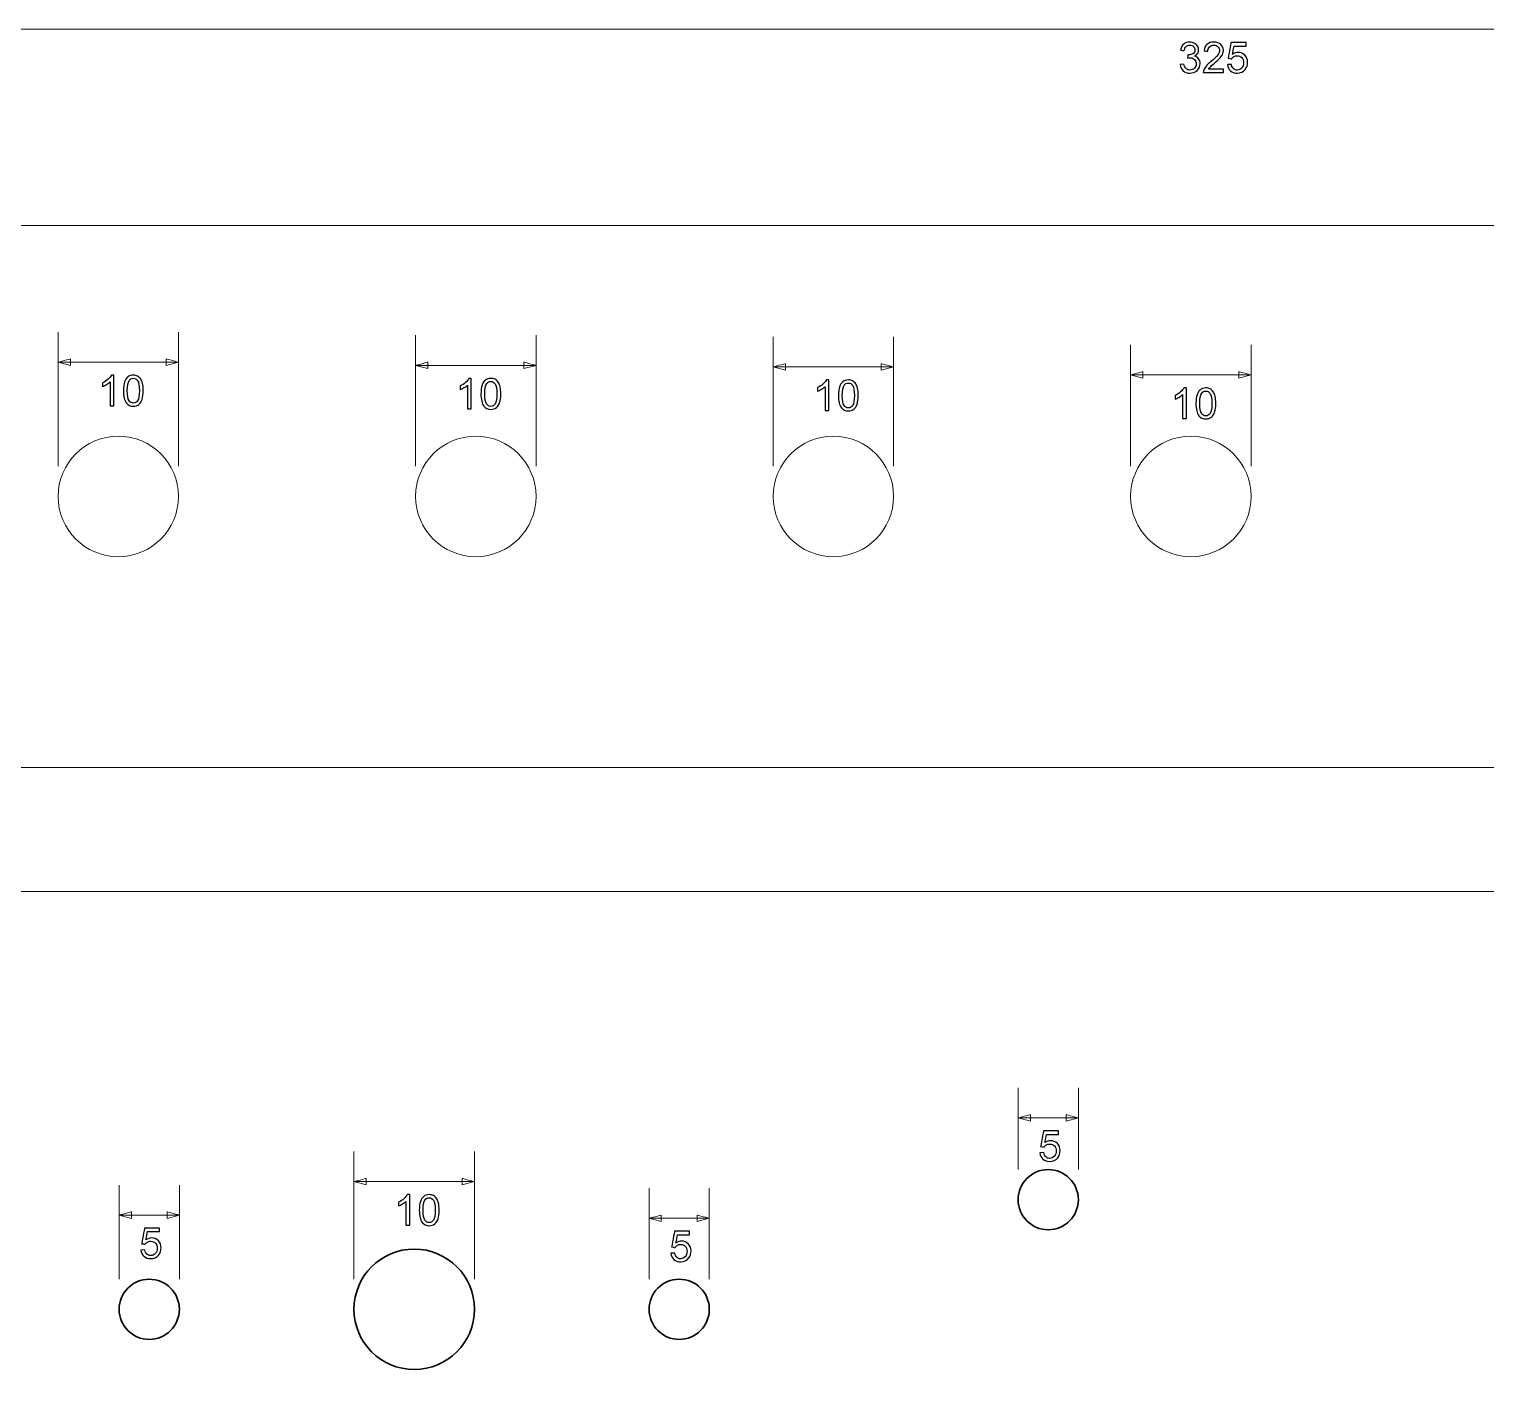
# Model space of a CAD drawing. Header units: millimetres. Extents: x -202 to 277, y -231 to 44.
# Drawn here: x -82 to 38.9, y -70.6 to 41.3 of the extents above; entities that cross this region are included whole.
import ezdxf

# ---------------------------------------------------------------- set-up
doc = ezdxf.new("R2010")
doc.units = ezdxf.units.MM
doc.header["$MEASUREMENT"] = 0
doc.layers.add('Chassi', color=7, linetype='Continuous')
doc.layers.add('Medidas', color=7, linetype='Continuous')

msp = doc.modelspace()

# ---------------------------------------------------------------- linework, layer by layer
at = {"layer": 'Chassi', "color": 7, "lineweight": 18, "true_color": 0xffffff}
for points in [[(178.6942, -19.9734), (178.6942, -19.9734), (-146.3058, -19.9734), (-146.3058, -19.9734), (-146.3058, -19.9734), (-146.3058, -19.9734), (-146.3058, 25.0266), (-146.3058, 25.0266), (-146.3058, 25.0266), (-146.3058, 25.0266), (178.6942, 25.0266), (178.6942, 25.0266), (178.6942, 25.0266), (178.6942, 25.0266), (178.6942, -19.9734), (178.6942, -19.9734)], [(-79.6175, 2.5266), (-79.6175, -0.2348), (-77.3789, -2.4734), (-74.6175, -2.4734), (-74.6175, -2.4734), (-71.8561, -2.4734), (-69.6175, -0.2348), (-69.6175, 2.5266), (-69.6175, 2.5266), (-69.6175, 5.288), (-71.8561, 7.5266), (-74.6175, 7.5266), (-74.6175, 7.5266), (-77.3789, 7.5266), (-79.6175, 5.288), (-79.6175, 2.5266)], [(-49.9356, 2.5266), (-49.9356, -0.2348), (-47.697, -2.4734), (-44.9356, -2.4734), (-44.9356, -2.4734), (-42.1742, -2.4734), (-39.9356, -0.2348), (-39.9356, 2.5266), (-39.9356, 2.5266), (-39.9356, 5.288), (-42.1742, 7.5266), (-44.9356, 7.5266), (-44.9356, 7.5266), (-47.697, 7.5266), (-49.9356, 5.288), (-49.9356, 2.5266)], [(-20.2536, 2.5266), (-20.2536, -0.2348), (-18.015, -2.4734), (-15.2536, -2.4734), (-15.2536, -2.4734), (-12.4922, -2.4734), (-10.2536, -0.2348), (-10.2536, 2.5266), (-10.2536, 2.5266), (-10.2536, 5.288), (-12.4922, 7.5266), (-15.2536, 7.5266), (-15.2536, 7.5266), (-18.015, 7.5266), (-20.2536, 5.288), (-20.2536, 2.5266)], [(9.4284, 2.5266), (9.4284, -0.2348), (11.667, -2.4734), (14.4284, -2.4734), (14.4284, -2.4734), (17.1898, -2.4734), (19.4284, -0.2348), (19.4284, 2.5266), (19.4284, 2.5266), (19.4284, 5.288), (17.1898, 7.5266), (14.4284, 7.5266), (14.4284, 7.5266), (11.667, 7.5266), (9.4284, 5.288), (9.4284, 2.5266)], [(178.6942, -30.2776), (178.6942, -30.2776), (-146.3058, -30.2776), (-146.3058, -30.2776), (-146.3058, -30.2776), (-146.3058, -30.2776), (-146.3058, -175.2776), (-146.3058, -175.2776), (-146.3058, -175.2776), (-146.3058, -175.2776), (178.6942, -175.2776), (178.6942, -175.2776), (178.6942, -175.2776), (178.6942, -175.2776), (178.6942, -30.2776), (178.6942, -30.2776)]]:
    msp.add_open_spline(points, degree=3, knots=[0, 0, 0, 0, 0.2, 0.2, 0.2, 0.20000001, 0.4, 0.4, 0.4, 0.40000001, 0.6, 0.6, 0.6, 0.60000001, 1, 1, 1, 1], dxfattribs=at)
at = {"layer": 'Chassi', "color": 7, "lineweight": 35, "true_color": 0xffffff}
for points in [[(5.0884, -55.8536), (5.0884, -54.4729), (3.9691, -53.3536), (2.5884, -53.3536), (2.5884, -53.3536), (1.2077, -53.3536), (0.0884, -54.4729), (0.0884, -55.8536), (0.0884, -55.8536), (0.0884, -57.2343), (1.2077, -58.3536), (2.5884, -58.3536), (2.5884, -58.3536), (3.9691, -58.3536), (5.0884, -57.2343), (5.0884, -55.8536)], [(-50.0512, -59.9536), (-52.8126, -59.9536), (-55.0512, -62.1922), (-55.0512, -64.9536), (-55.0512, -64.9536), (-55.0512, -67.715), (-52.8126, -69.9536), (-50.0512, -69.9536), (-50.0512, -69.9536), (-47.2898, -69.9536), (-45.0512, -67.715), (-45.0512, -64.9536), (-45.0512, -64.9536), (-45.0512, -62.1922), (-47.2898, -59.9536), (-50.0512, -59.9536)], [(-72.0512, -62.4536), (-73.4319, -62.4536), (-74.5512, -63.5729), (-74.5512, -64.9536), (-74.5512, -64.9536), (-74.5512, -66.3343), (-73.4319, -67.4536), (-72.0512, -67.4536), (-72.0512, -67.4536), (-70.6705, -67.4536), (-69.5512, -66.3343), (-69.5512, -64.9536), (-69.5512, -64.9536), (-69.5512, -63.5729), (-70.6705, -62.4536), (-72.0512, -62.4536)], [(-28.0512, -62.4536), (-29.4319, -62.4536), (-30.5512, -63.5729), (-30.5512, -64.9536), (-30.5512, -64.9536), (-30.5512, -66.3343), (-29.4319, -67.4536), (-28.0512, -67.4536), (-28.0512, -67.4536), (-26.6705, -67.4536), (-25.5512, -66.3343), (-25.5512, -64.9536), (-25.5512, -64.9536), (-25.5512, -63.5729), (-26.6705, -62.4536), (-28.0512, -62.4536)]]:
    msp.add_open_spline(points, degree=3, knots=[0, 0, 0, 0, 0.2, 0.2, 0.2, 0.20000001, 0.4, 0.4, 0.4, 0.40000001, 0.6, 0.6, 0.6, 0.60000001, 1, 1, 1, 1], dxfattribs=at)
at = {"layer": 'Medidas', "color": 240, "lineweight": 9, "true_color": 0xed1f24}
for points in [[(-146.3058, 41.3212), (-146.3058, 41.3212), (178.6942, 41.3212), (178.6942, 41.3212)], [(-79.6175, 5.0266), (-79.6175, 5.0266), (-79.6175, 16.1723), (-79.6175, 16.1723)], [(-69.6175, 5.0266), (-69.6175, 5.0266), (-69.6175, 16.1723), (-69.6175, 16.1723)], [(-49.9356, 5.0266), (-49.9356, 5.0266), (-49.9356, 15.9077), (-49.9356, 15.9077)], [(-39.9356, 5.0266), (-39.9356, 5.0266), (-39.9356, 15.9077), (-39.9356, 15.9077)], [(-20.2536, 5.0266), (-20.2536, 5.0266), (-20.2536, 15.7754), (-20.2536, 15.7754)], [(-10.2536, 5.0266), (-10.2536, 5.0266), (-10.2536, 15.7754), (-10.2536, 15.7754)], [(9.4284, 5.0266), (9.4284, 5.0266), (9.4284, 15.1139), (9.4284, 15.1139)], [(19.4284, 5.0266), (19.4284, 5.0266), (19.4284, 15.1139), (19.4284, 15.1139)], [(-79.6175, 13.6723), (-79.6175, 13.6723), (-69.6175, 13.6723), (-69.6175, 13.6723)], [(-49.9356, 13.4077), (-49.9356, 13.4077), (-39.9356, 13.4077), (-39.9356, 13.4077)], [(-20.2536, 13.2754), (-20.2536, 13.2754), (-10.2536, 13.2754), (-10.2536, 13.2754)], [(9.4284, 12.6139), (9.4284, 12.6139), (19.4284, 12.6139), (19.4284, 12.6139)], [(0.0884, -53.3536), (0.0884, -53.3536), (0.0884, -46.5658), (0.0884, -46.5658)], [(5.0884, -53.3536), (5.0884, -53.3536), (5.0884, -46.5658), (5.0884, -46.5658)], [(0.0884, -49.0658), (0.0884, -49.0658), (5.0884, -49.0658), (5.0884, -49.0658)], [(-55.0512, -62.4536), (-55.0512, -62.4536), (-55.0512, -51.8575), (-55.0512, -51.8575)], [(-45.0512, -62.4536), (-45.0512, -62.4536), (-45.0512, -51.8575), (-45.0512, -51.8575)], [(-55.0512, -54.3575), (-55.0512, -54.3575), (-45.0512, -54.3575), (-45.0512, -54.3575)], [(-74.5512, -62.4536), (-74.5512, -62.4536), (-74.5512, -54.6356), (-74.5512, -54.6356)], [(-69.5512, -62.4536), (-69.5512, -62.4536), (-69.5512, -54.6356), (-69.5512, -54.6356)], [(-30.5512, -62.4536), (-30.5512, -62.4536), (-30.5512, -54.9002), (-30.5512, -54.9002)], [(-25.5512, -62.4536), (-25.5512, -62.4536), (-25.5512, -54.9002), (-25.5512, -54.9002)], [(-74.5512, -57.1356), (-74.5512, -57.1356), (-69.5512, -57.1356), (-69.5512, -57.1356)], [(-30.5512, -57.4002), (-30.5512, -57.4002), (-25.5512, -57.4002), (-25.5512, -57.4002)]]:
    msp.add_open_spline(points, degree=3, dxfattribs=at)
at = {"layer": 'Medidas', "color": 240, "true_color": 0xed1f24}
for points, knots in [([(13.5444, 38.379), (13.5444, 38.379), (13.8548, 38.4213), (13.8548, 38.4213), (13.8548, 38.4213), (13.8907, 38.2449), (13.9506, 38.1179), (14.0359, 38.0403), (14.0359, 38.0403), (14.1211, 37.9627), (14.2258, 37.9239), (14.3499, 37.9239), (14.3499, 37.9239), (14.4968, 37.9239), (14.6209, 37.9745), (14.7209, 38.0756), (14.7209, 38.0756), (14.8208, 38.1767), (14.8708, 38.3019), (14.8708, 38.4513), (14.8708, 38.4513), (14.8708, 38.5936), (14.8243, 38.7112), (14.7308, 38.8041), (14.7308, 38.8041), (14.638, 38.8964), (14.5198, 38.9428), (14.3757, 38.9428), (14.3757, 38.9428), (14.3169, 38.9428), (14.244, 38.931), (14.1564, 38.9081), (14.1564, 38.9081), (14.1564, 38.9081), (14.1911, 39.1798), (14.1911, 39.1798), (14.1911, 39.1798), (14.2117, 39.1774), (14.2287, 39.1762), (14.2411, 39.1762), (14.2411, 39.1762), (14.374, 39.1762), (14.4927, 39.2109), (14.5991, 39.2797), (14.5991, 39.2797), (14.705, 39.3485), (14.7579, 39.4543), (14.7579, 39.5972), (14.7579, 39.5972), (14.7579, 39.7107), (14.7191, 39.8047), (14.6421, 39.8794), (14.6421, 39.8794), (14.565, 39.9541), (14.4657, 39.9911), (14.344, 39.9911), (14.344, 39.9911), (14.2229, 39.9911), (14.1223, 39.9529), (14.0418, 39.8765), (14.0418, 39.8765), (13.9612, 39.8), (13.9095, 39.6854), (13.8866, 39.5325), (13.8866, 39.5325), (13.8866, 39.5325), (13.5761, 39.589), (13.5761, 39.589), (13.5761, 39.589), (13.6143, 39.7971), (13.7002, 39.9588), (13.8348, 40.0734), (13.8348, 40.0734), (13.9689, 40.1881), (14.1364, 40.2451), (14.3363, 40.2451), (14.3363, 40.2451), (14.4739, 40.2451), (14.6009, 40.2157), (14.7167, 40.1563), (14.7167, 40.1563), (14.8331, 40.0975), (14.9219, 40.017), (14.9831, 39.9153), (14.9831, 39.9153), (15.0448, 39.813), (15.0754, 39.7048), (15.0754, 39.5901), (15.0754, 39.5901), (15.0754, 39.4814), (15.046, 39.3826), (14.9878, 39.2932), (14.9878, 39.2932), (14.929, 39.2039), (14.842, 39.1327), (14.7273, 39.0798), (14.7273, 39.0798), (14.8767, 39.0457), (14.9925, 38.974), (15.0754, 38.8652), (15.0754, 38.8652), (15.1577, 38.757), (15.1989, 38.6206), (15.1989, 38.4577), (15.1989, 38.4577), (15.1989, 38.2373), (15.1183, 38.0497), (14.9578, 37.8963), (14.9578, 37.8963), (14.7967, 37.7428), (14.5933, 37.6664), (14.3475, 37.6664), (14.3475, 37.6664), (14.1258, 37.6664), (13.9418, 37.7328), (13.7954, 37.8651), (13.7954, 37.8651), (13.6484, 37.9974), (13.5649, 38.1685), (13.5444, 38.379)], [0, 0, 0, 0, 0.03225806, 0.03225806, 0.03225806, 0.03225807, 0.06451613, 0.06451613, 0.06451613, 0.06451614, 0.09677419, 0.09677419, 0.09677419, 0.0967742, 0.12903226, 0.12903226, 0.12903226, 0.12903227, 0.16129032, 0.16129032, 0.16129032, 0.16129033, 0.19354839, 0.19354839, 0.19354839, 0.1935484, 0.22580645, 0.22580645, 0.22580645, 0.22580646, 0.25806452, 0.25806452, 0.25806452, 0.25806453, 0.29032258, 0.29032258, 0.29032258, 0.29032259, 0.32258065, 0.32258065, 0.32258065, 0.32258066, 0.35483871, 0.35483871, 0.35483871, 0.35483872, 0.38709677, 0.38709677, 0.38709677, 0.38709678, 0.41935484, 0.41935484, 0.41935484, 0.41935485, 0.4516129, 0.4516129, 0.4516129, 0.45161291, 0.48387097, 0.48387097, 0.48387097, 0.48387098, 0.51612903, 0.51612903, 0.51612903, 0.51612904, 0.5483871, 0.5483871, 0.5483871, 0.54838711, 0.58064516, 0.58064516, 0.58064516, 0.58064517, 0.61290323, 0.61290323, 0.61290323, 0.61290324, 0.64516129, 0.64516129, 0.64516129, 0.6451613, 0.67741935, 0.67741935, 0.67741935, 0.67741936, 0.70967742, 0.70967742, 0.70967742, 0.70967743, 0.74193548, 0.74193548, 0.74193548, 0.74193549, 0.77419355, 0.77419355, 0.77419355, 0.77419356, 0.80645161, 0.80645161, 0.80645161, 0.80645162, 0.83870968, 0.83870968, 0.83870968, 0.83870969, 0.87096774, 0.87096774, 0.87096774, 0.87096775, 0.90322581, 0.90322581, 0.90322581, 0.90322582, 0.93548387, 0.93548387, 0.93548387, 0.93548388, 1, 1, 1, 1]), ([(17.1326, 38.005), (17.1326, 38.005), (17.1326, 37.7087), (17.1326, 37.7087), (17.1326, 37.7087), (17.1326, 37.7087), (15.4605, 37.7087), (15.4605, 37.7087), (15.4605, 37.7087), (15.4582, 37.7834), (15.4705, 37.8551), (15.497, 37.9245), (15.497, 37.9245), (15.5399, 38.038), (15.6087, 38.1503), (15.7033, 38.2602), (15.7033, 38.2602), (15.798, 38.3701), (15.9332, 38.4971), (16.109, 38.6412), (16.109, 38.6412), (16.3824, 38.8664), (16.5682, 39.0445), (16.6652, 39.1762), (16.6652, 39.1762), (16.7628, 39.3079), (16.8116, 39.4326), (16.8116, 39.5502), (16.8116, 39.5502), (16.8116, 39.673), (16.7675, 39.7765), (16.6793, 39.8612), (16.6793, 39.8612), (16.5911, 39.9453), (16.4759, 39.9876), (16.3342, 39.9876), (16.3342, 39.9876), (16.1843, 39.9876), (16.0643, 39.9429), (15.9744, 39.8535), (15.9744, 39.8535), (15.8844, 39.7648), (15.8391, 39.6413), (15.838, 39.4831), (15.838, 39.4831), (15.838, 39.4831), (15.5205, 39.5149), (15.5205, 39.5149), (15.5205, 39.5149), (15.5422, 39.7524), (15.6245, 39.9335), (15.7668, 40.0581), (15.7668, 40.0581), (15.9097, 40.1828), (16.1008, 40.2451), (16.3413, 40.2451), (16.3413, 40.2451), (16.5835, 40.2451), (16.7757, 40.1781), (16.9169, 40.0434), (16.9169, 40.0434), (17.0586, 39.9088), (17.1291, 39.7418), (17.1291, 39.5431), (17.1291, 39.5431), (17.1291, 39.442), (17.1085, 39.3426), (17.0668, 39.245), (17.0668, 39.245), (17.0256, 39.1468), (16.9568, 39.0439), (16.861, 38.9358), (16.861, 38.9358), (16.7646, 38.8282), (16.6052, 38.6794), (16.383, 38.4913), (16.383, 38.4913), (16.1966, 38.3349), (16.0767, 38.229), (16.0238, 38.1732), (16.0238, 38.1732), (15.9708, 38.1173), (15.9273, 38.0615), (15.8926, 38.005), (15.8926, 38.005), (15.8926, 38.005), (17.1326, 38.005), (17.1326, 38.005)], [0, 0, 0, 0, 0.04347826, 0.04347826, 0.04347826, 0.04347827, 0.08695652, 0.08695652, 0.08695652, 0.08695653, 0.13043478, 0.13043478, 0.13043478, 0.13043479, 0.17391304, 0.17391304, 0.17391304, 0.17391305, 0.2173913, 0.2173913, 0.2173913, 0.21739131, 0.26086957, 0.26086957, 0.26086957, 0.26086958, 0.30434783, 0.30434783, 0.30434783, 0.30434784, 0.34782609, 0.34782609, 0.34782609, 0.3478261, 0.39130435, 0.39130435, 0.39130435, 0.39130436, 0.43478261, 0.43478261, 0.43478261, 0.43478262, 0.47826087, 0.47826087, 0.47826087, 0.47826088, 0.52173913, 0.52173913, 0.52173913, 0.52173914, 0.56521739, 0.56521739, 0.56521739, 0.5652174, 0.60869565, 0.60869565, 0.60869565, 0.60869566, 0.65217391, 0.65217391, 0.65217391, 0.65217392, 0.69565217, 0.69565217, 0.69565217, 0.69565218, 0.73913043, 0.73913043, 0.73913043, 0.73913044, 0.7826087, 0.7826087, 0.7826087, 0.78260871, 0.82608696, 0.82608696, 0.82608696, 0.82608697, 0.86956522, 0.86956522, 0.86956522, 0.86956523, 0.91304348, 0.91304348, 0.91304348, 0.91304349, 1, 1, 1, 1]), ([(17.4684, 38.3719), (17.4684, 38.3719), (17.7929, 38.3966), (17.7929, 38.3966), (17.7929, 38.3966), (17.817, 38.2384), (17.8729, 38.1197), (17.9599, 38.0397), (17.9599, 38.0397), (18.0469, 37.9603), (18.1533, 37.9204), (18.2786, 37.9204), (18.2786, 37.9204), (18.4297, 37.9204), (18.5561, 37.9768), (18.659, 38.0891), (18.659, 38.0891), (18.7613, 38.202), (18.8124, 38.3513), (18.8124, 38.5371), (18.8124, 38.5371), (18.8124, 38.7141), (18.7636, 38.8534), (18.6654, 38.9557), (18.6654, 38.9557), (18.5672, 39.058), (18.4373, 39.1092), (18.2756, 39.1092), (18.2756, 39.1092), (18.1751, 39.1092), (18.0851, 39.0863), (18.0052, 39.0404), (18.0052, 39.0404), (17.9258, 38.9945), (17.8635, 38.9352), (17.8176, 38.8623), (17.8176, 38.8623), (17.8176, 38.8623), (17.5248, 38.9046), (17.5248, 38.9046), (17.5248, 38.9046), (17.5248, 38.9046), (17.7682, 40.2028), (17.7682, 40.2028), (17.7682, 40.2028), (17.7682, 40.2028), (19.0206, 40.2028), (19.0206, 40.2028), (19.0206, 40.2028), (19.0206, 40.2028), (19.0206, 39.9065), (19.0206, 39.9065), (19.0206, 39.9065), (19.0206, 39.9065), (18.0157, 39.9065), (18.0157, 39.9065), (18.0157, 39.9065), (18.0157, 39.9065), (17.8811, 39.225), (17.8811, 39.225), (17.8811, 39.225), (18.0322, 39.3314), (18.191, 39.3844), (18.3568, 39.3844), (18.3568, 39.3844), (18.5766, 39.3844), (18.7624, 39.3079), (18.9135, 39.1551), (18.9135, 39.1551), (19.0646, 39.0022), (19.1405, 38.8058), (19.1405, 38.5659), (19.1405, 38.5659), (19.1405, 38.3372), (19.0741, 38.1397), (18.9412, 37.9733), (18.9412, 37.9733), (18.7795, 37.7687), (18.5584, 37.6664), (18.2786, 37.6664), (18.2786, 37.6664), (18.0493, 37.6664), (17.8623, 37.731), (17.7171, 37.8598), (17.7171, 37.8598), (17.5718, 37.9886), (17.4889, 38.1591), (17.4684, 38.3719)], [0, 0, 0, 0, 0.04347826, 0.04347826, 0.04347826, 0.04347827, 0.08695652, 0.08695652, 0.08695652, 0.08695653, 0.13043478, 0.13043478, 0.13043478, 0.13043479, 0.17391304, 0.17391304, 0.17391304, 0.17391305, 0.2173913, 0.2173913, 0.2173913, 0.21739131, 0.26086957, 0.26086957, 0.26086957, 0.26086958, 0.30434783, 0.30434783, 0.30434783, 0.30434784, 0.34782609, 0.34782609, 0.34782609, 0.3478261, 0.39130435, 0.39130435, 0.39130435, 0.39130436, 0.43478261, 0.43478261, 0.43478261, 0.43478262, 0.47826087, 0.47826087, 0.47826087, 0.47826088, 0.52173913, 0.52173913, 0.52173913, 0.52173914, 0.56521739, 0.56521739, 0.56521739, 0.5652174, 0.60869565, 0.60869565, 0.60869565, 0.60869566, 0.65217391, 0.65217391, 0.65217391, 0.65217392, 0.69565217, 0.69565217, 0.69565217, 0.69565218, 0.73913043, 0.73913043, 0.73913043, 0.73913044, 0.7826087, 0.7826087, 0.7826087, 0.78260871, 0.82608696, 0.82608696, 0.82608696, 0.82608697, 0.86956522, 0.86956522, 0.86956522, 0.86956523, 0.91304348, 0.91304348, 0.91304348, 0.91304349, 1, 1, 1, 1]), ([(-74.9917, 10.0598), (-74.9917, 10.0598), (-75.3021, 10.0598), (-75.3021, 10.0598), (-75.3021, 10.0598), (-75.3021, 10.0598), (-75.3021, 12.0365), (-75.3021, 12.0365), (-75.3021, 12.0365), (-75.3768, 11.9648), (-75.475, 11.8936), (-75.5961, 11.8225), (-75.5961, 11.8225), (-75.7172, 11.7513), (-75.8266, 11.6978), (-75.923, 11.6626), (-75.923, 11.6626), (-75.923, 11.6626), (-75.923, 11.9624), (-75.923, 11.9624), (-75.923, 11.9624), (-75.7496, 12.0435), (-75.5979, 12.1423), (-75.4679, 12.2587), (-75.4679, 12.2587), (-75.338, 12.3746), (-75.2457, 12.4869), (-75.1916, 12.5962), (-75.1916, 12.5962), (-75.1916, 12.5962), (-74.9917, 12.5962), (-74.9917, 12.5962), (-74.9917, 12.5962), (-74.9917, 12.5962), (-74.9917, 10.0598), (-74.9917, 10.0598)], [0, 0, 0, 0, 0.1, 0.1, 0.1, 0.10000001, 0.2, 0.2, 0.2, 0.20000001, 0.3, 0.3, 0.3, 0.30000001, 0.4, 0.4, 0.4, 0.40000001, 0.5, 0.5, 0.5, 0.50000001, 0.6, 0.6, 0.6, 0.60000001, 0.7, 0.7, 0.7, 0.70000001, 0.8, 0.8, 0.8, 0.80000001, 1, 1, 1, 1]), ([(-74.1938, 11.3063), (-74.1938, 11.6043), (-74.1633, 11.8454), (-74.1021, 12.0277), (-74.1021, 12.0277), (-74.0404, 12.2105), (-73.9492, 12.351), (-73.8281, 12.4492), (-73.8281, 12.4492), (-73.7076, 12.5474), (-73.5553, 12.5962), (-73.3719, 12.5962), (-73.3719, 12.5962), (-73.2367, 12.5962), (-73.1179, 12.5692), (-73.015, 12.5145), (-73.015, 12.5145), (-72.9127, 12.4598), (-72.828, 12.381), (-72.7622, 12.2781), (-72.7622, 12.2781), (-72.6963, 12.1758), (-72.6446, 12.0506), (-72.607, 11.903), (-72.607, 11.903), (-72.5687, 11.7554), (-72.5499, 11.5561), (-72.5499, 11.3063), (-72.5499, 11.3063), (-72.5499, 11.0099), (-72.5805, 10.77), (-72.6411, 10.5878), (-72.6411, 10.5878), (-72.7016, 10.4049), (-72.7928, 10.2644), (-72.9139, 10.1656), (-72.9139, 10.1656), (-73.0344, 10.0669), (-73.1873, 10.0175), (-73.3719, 10.0175), (-73.3719, 10.0175), (-73.6147, 10.0175), (-73.8058, 10.1039), (-73.9445, 10.2773), (-73.9445, 10.2773), (-74.1109, 10.489), (-74.1938, 10.8318), (-74.1938, 11.3063)], [0, 0, 0, 0, 0.07692308, 0.07692308, 0.07692308, 0.07692309, 0.15384615, 0.15384615, 0.15384615, 0.15384616, 0.23076923, 0.23076923, 0.23076923, 0.23076924, 0.30769231, 0.30769231, 0.30769231, 0.30769232, 0.38461538, 0.38461538, 0.38461538, 0.38461539, 0.46153846, 0.46153846, 0.46153846, 0.46153847, 0.53846154, 0.53846154, 0.53846154, 0.53846155, 0.61538462, 0.61538462, 0.61538462, 0.61538463, 0.69230769, 0.69230769, 0.69230769, 0.6923077, 0.76923077, 0.76923077, 0.76923077, 0.76923078, 0.84615385, 0.84615385, 0.84615385, 0.84615386, 1, 1, 1, 1]), ([(-73.8763, 11.3051), (-73.8763, 10.8894), (-73.8281, 10.6131), (-73.7311, 10.4767), (-73.7311, 10.4767), (-73.6341, 10.3397), (-73.5142, 10.2715), (-73.3719, 10.2715), (-73.3719, 10.2715), (-73.2296, 10.2715), (-73.1097, 10.3403), (-73.0126, 10.4772), (-73.0126, 10.4772), (-72.9156, 10.6148), (-72.8674, 10.8906), (-72.8674, 11.3051), (-72.8674, 11.3051), (-72.8674, 11.7208), (-72.9156, 11.9971), (-73.0126, 12.1335), (-73.0126, 12.1335), (-73.1091, 12.2705), (-73.2302, 12.3387), (-73.3754, 12.3387), (-73.3754, 12.3387), (-73.5177, 12.3387), (-73.6318, 12.2781), (-73.717, 12.1576), (-73.717, 12.1576), (-73.8234, 12.0042), (-73.8763, 11.7196), (-73.8763, 11.3051)], [0, 0, 0, 0, 0.11111111, 0.11111111, 0.11111111, 0.11111112, 0.22222222, 0.22222222, 0.22222222, 0.22222223, 0.33333333, 0.33333333, 0.33333333, 0.33333334, 0.44444444, 0.44444444, 0.44444444, 0.44444445, 0.55555556, 0.55555556, 0.55555556, 0.55555557, 0.66666667, 0.66666667, 0.66666667, 0.66666668, 0.77777778, 0.77777778, 0.77777778, 0.77777779, 1, 1, 1, 1]), ([(-45.3098, 9.7952), (-45.3098, 9.7952), (-45.6202, 9.7952), (-45.6202, 9.7952), (-45.6202, 9.7952), (-45.6202, 9.7952), (-45.6202, 11.7719), (-45.6202, 11.7719), (-45.6202, 11.7719), (-45.6949, 11.7002), (-45.7931, 11.629), (-45.9142, 11.5579), (-45.9142, 11.5579), (-46.0353, 11.4867), (-46.1447, 11.4332), (-46.2411, 11.398), (-46.2411, 11.398), (-46.2411, 11.398), (-46.2411, 11.6978), (-46.2411, 11.6978), (-46.2411, 11.6978), (-46.0677, 11.7789), (-45.916, 11.8777), (-45.786, 11.9941), (-45.786, 11.9941), (-45.6561, 12.11), (-45.5638, 12.2223), (-45.5097, 12.3316), (-45.5097, 12.3316), (-45.5097, 12.3316), (-45.3098, 12.3316), (-45.3098, 12.3316), (-45.3098, 12.3316), (-45.3098, 12.3316), (-45.3098, 9.7952), (-45.3098, 9.7952)], [0, 0, 0, 0, 0.1, 0.1, 0.1, 0.10000001, 0.2, 0.2, 0.2, 0.20000001, 0.3, 0.3, 0.3, 0.30000001, 0.4, 0.4, 0.4, 0.40000001, 0.5, 0.5, 0.5, 0.50000001, 0.6, 0.6, 0.6, 0.60000001, 0.7, 0.7, 0.7, 0.70000001, 0.8, 0.8, 0.8, 0.80000001, 1, 1, 1, 1]), ([(-44.5119, 11.0417), (-44.5119, 11.3397), (-44.4814, 11.5808), (-44.4202, 11.7631), (-44.4202, 11.7631), (-44.3585, 11.9459), (-44.2673, 12.0864), (-44.1462, 12.1846), (-44.1462, 12.1846), (-44.0257, 12.2828), (-43.8734, 12.3316), (-43.69, 12.3316), (-43.69, 12.3316), (-43.5548, 12.3316), (-43.436, 12.3046), (-43.3331, 12.2499), (-43.3331, 12.2499), (-43.2308, 12.1952), (-43.1461, 12.1164), (-43.0803, 12.0135), (-43.0803, 12.0135), (-43.0144, 11.9112), (-42.9627, 11.786), (-42.9251, 11.6384), (-42.9251, 11.6384), (-42.8868, 11.4908), (-42.868, 11.2915), (-42.868, 11.0417), (-42.868, 11.0417), (-42.868, 10.7453), (-42.8986, 10.5054), (-42.9592, 10.3232), (-42.9592, 10.3232), (-43.0197, 10.1403), (-43.1109, 9.9998), (-43.232, 9.901), (-43.232, 9.901), (-43.3525, 9.8023), (-43.5054, 9.7529), (-43.69, 9.7529), (-43.69, 9.7529), (-43.9328, 9.7529), (-44.1239, 9.8393), (-44.2626, 10.0127), (-44.2626, 10.0127), (-44.429, 10.2244), (-44.5119, 10.5672), (-44.5119, 11.0417)], [0, 0, 0, 0, 0.07692308, 0.07692308, 0.07692308, 0.07692309, 0.15384615, 0.15384615, 0.15384615, 0.15384616, 0.23076923, 0.23076923, 0.23076923, 0.23076924, 0.30769231, 0.30769231, 0.30769231, 0.30769232, 0.38461538, 0.38461538, 0.38461538, 0.38461539, 0.46153846, 0.46153846, 0.46153846, 0.46153847, 0.53846154, 0.53846154, 0.53846154, 0.53846155, 0.61538462, 0.61538462, 0.61538462, 0.61538463, 0.69230769, 0.69230769, 0.69230769, 0.6923077, 0.76923077, 0.76923077, 0.76923077, 0.76923078, 0.84615385, 0.84615385, 0.84615385, 0.84615386, 1, 1, 1, 1]), ([(-15.6278, 9.6629), (-15.6278, 9.6629), (-15.9382, 9.6629), (-15.9382, 9.6629), (-15.9382, 9.6629), (-15.9382, 9.6629), (-15.9382, 11.6396), (-15.9382, 11.6396), (-15.9382, 11.6396), (-16.0129, 11.5679), (-16.1111, 11.4967), (-16.2322, 11.4256), (-16.2322, 11.4256), (-16.3533, 11.3544), (-16.4627, 11.3009), (-16.5591, 11.2657), (-16.5591, 11.2657), (-16.5591, 11.2657), (-16.5591, 11.5655), (-16.5591, 11.5655), (-16.5591, 11.5655), (-16.3857, 11.6466), (-16.234, 11.7454), (-16.104, 11.8618), (-16.104, 11.8618), (-15.9741, 11.9777), (-15.8818, 12.09), (-15.8277, 12.1993), (-15.8277, 12.1993), (-15.8277, 12.1993), (-15.6278, 12.1993), (-15.6278, 12.1993), (-15.6278, 12.1993), (-15.6278, 12.1993), (-15.6278, 9.6629), (-15.6278, 9.6629)], [0, 0, 0, 0, 0.1, 0.1, 0.1, 0.10000001, 0.2, 0.2, 0.2, 0.20000001, 0.3, 0.3, 0.3, 0.30000001, 0.4, 0.4, 0.4, 0.40000001, 0.5, 0.5, 0.5, 0.50000001, 0.6, 0.6, 0.6, 0.60000001, 0.7, 0.7, 0.7, 0.70000001, 0.8, 0.8, 0.8, 0.80000001, 1, 1, 1, 1]), ([(-14.8299, 10.9094), (-14.8299, 11.2074), (-14.7994, 11.4485), (-14.7382, 11.6308), (-14.7382, 11.6308), (-14.6765, 11.8136), (-14.5853, 11.9541), (-14.4642, 12.0523), (-14.4642, 12.0523), (-14.3437, 12.1505), (-14.1914, 12.1993), (-14.008, 12.1993), (-14.008, 12.1993), (-13.8728, 12.1993), (-13.754, 12.1723), (-13.6511, 12.1176), (-13.6511, 12.1176), (-13.5488, 12.0629), (-13.4641, 11.9841), (-13.3983, 11.8812), (-13.3983, 11.8812), (-13.3324, 11.7789), (-13.2807, 11.6537), (-13.2431, 11.5061), (-13.2431, 11.5061), (-13.2048, 11.3585), (-13.186, 11.1592), (-13.186, 10.9094), (-13.186, 10.9094), (-13.186, 10.613), (-13.2166, 10.3731), (-13.2772, 10.1909), (-13.2772, 10.1909), (-13.3377, 10.008), (-13.4289, 9.8675), (-13.55, 9.7687), (-13.55, 9.7687), (-13.6705, 9.67), (-13.8234, 9.6206), (-14.008, 9.6206), (-14.008, 9.6206), (-14.2508, 9.6206), (-14.4419, 9.707), (-14.5806, 9.8804), (-14.5806, 9.8804), (-14.747, 10.0921), (-14.8299, 10.4349), (-14.8299, 10.9094)], [0, 0, 0, 0, 0.07692308, 0.07692308, 0.07692308, 0.07692309, 0.15384615, 0.15384615, 0.15384615, 0.15384616, 0.23076923, 0.23076923, 0.23076923, 0.23076924, 0.30769231, 0.30769231, 0.30769231, 0.30769232, 0.38461538, 0.38461538, 0.38461538, 0.38461539, 0.46153846, 0.46153846, 0.46153846, 0.46153847, 0.53846154, 0.53846154, 0.53846154, 0.53846155, 0.61538462, 0.61538462, 0.61538462, 0.61538463, 0.69230769, 0.69230769, 0.69230769, 0.6923077, 0.76923077, 0.76923077, 0.76923077, 0.76923078, 0.84615385, 0.84615385, 0.84615385, 0.84615386, 1, 1, 1, 1]), ([(-44.1944, 11.0405), (-44.1944, 10.6248), (-44.1462, 10.3485), (-44.0492, 10.2121), (-44.0492, 10.2121), (-43.9522, 10.0751), (-43.8323, 10.0069), (-43.69, 10.0069), (-43.69, 10.0069), (-43.5477, 10.0069), (-43.4278, 10.0757), (-43.3307, 10.2126), (-43.3307, 10.2126), (-43.2337, 10.3502), (-43.1855, 10.626), (-43.1855, 11.0405), (-43.1855, 11.0405), (-43.1855, 11.4562), (-43.2337, 11.7325), (-43.3307, 11.8689), (-43.3307, 11.8689), (-43.4272, 12.0059), (-43.5483, 12.0741), (-43.6935, 12.0741), (-43.6935, 12.0741), (-43.8358, 12.0741), (-43.9499, 12.0135), (-44.0351, 11.893), (-44.0351, 11.893), (-44.1415, 11.7396), (-44.1944, 11.455), (-44.1944, 11.0405)], [0, 0, 0, 0, 0.11111111, 0.11111111, 0.11111111, 0.11111112, 0.22222222, 0.22222222, 0.22222222, 0.22222223, 0.33333333, 0.33333333, 0.33333333, 0.33333334, 0.44444444, 0.44444444, 0.44444444, 0.44444445, 0.55555556, 0.55555556, 0.55555556, 0.55555557, 0.66666667, 0.66666667, 0.66666667, 0.66666668, 0.77777778, 0.77777778, 0.77777778, 0.77777779, 1, 1, 1, 1]), ([(-14.5124, 10.9082), (-14.5124, 10.4925), (-14.4642, 10.2162), (-14.3672, 10.0798), (-14.3672, 10.0798), (-14.2702, 9.9428), (-14.1503, 9.8746), (-14.008, 9.8746), (-14.008, 9.8746), (-13.8657, 9.8746), (-13.7458, 9.9434), (-13.6487, 10.0803), (-13.6487, 10.0803), (-13.5517, 10.2179), (-13.5035, 10.4937), (-13.5035, 10.9082), (-13.5035, 10.9082), (-13.5035, 11.3239), (-13.5517, 11.6002), (-13.6487, 11.7366), (-13.6487, 11.7366), (-13.7452, 11.8736), (-13.8663, 11.9418), (-14.0115, 11.9418), (-14.0115, 11.9418), (-14.1538, 11.9418), (-14.2679, 11.8812), (-14.3531, 11.7607), (-14.3531, 11.7607), (-14.4595, 11.6073), (-14.5124, 11.3227), (-14.5124, 10.9082)], [0, 0, 0, 0, 0.11111111, 0.11111111, 0.11111111, 0.11111112, 0.22222222, 0.22222222, 0.22222222, 0.22222223, 0.33333333, 0.33333333, 0.33333333, 0.33333334, 0.44444444, 0.44444444, 0.44444444, 0.44444445, 0.55555556, 0.55555556, 0.55555556, 0.55555557, 0.66666667, 0.66666667, 0.66666667, 0.66666668, 0.77777778, 0.77777778, 0.77777778, 0.77777779, 1, 1, 1, 1]), ([(14.0542, 9.0014), (14.0542, 9.0014), (13.7438, 9.0014), (13.7438, 9.0014), (13.7438, 9.0014), (13.7438, 9.0014), (13.7438, 10.9781), (13.7438, 10.9781), (13.7438, 10.9781), (13.6691, 10.9064), (13.5709, 10.8352), (13.4498, 10.7641), (13.4498, 10.7641), (13.3287, 10.6929), (13.2193, 10.6394), (13.1229, 10.6042), (13.1229, 10.6042), (13.1229, 10.6042), (13.1229, 10.904), (13.1229, 10.904), (13.1229, 10.904), (13.2963, 10.9851), (13.448, 11.0839), (13.578, 11.2003), (13.578, 11.2003), (13.7079, 11.3162), (13.8002, 11.4285), (13.8543, 11.5378), (13.8543, 11.5378), (13.8543, 11.5378), (14.0542, 11.5378), (14.0542, 11.5378), (14.0542, 11.5378), (14.0542, 11.5378), (14.0542, 9.0014), (14.0542, 9.0014)], [0, 0, 0, 0, 0.1, 0.1, 0.1, 0.10000001, 0.2, 0.2, 0.2, 0.20000001, 0.3, 0.3, 0.3, 0.30000001, 0.4, 0.4, 0.4, 0.40000001, 0.5, 0.5, 0.5, 0.50000001, 0.6, 0.6, 0.6, 0.60000001, 0.7, 0.7, 0.7, 0.70000001, 0.8, 0.8, 0.8, 0.80000001, 1, 1, 1, 1]), ([(14.8521, 10.2479), (14.8521, 10.5459), (14.8826, 10.787), (14.9438, 10.9693), (14.9438, 10.9693), (15.0055, 11.1521), (15.0967, 11.2926), (15.2178, 11.3908), (15.2178, 11.3908), (15.3383, 11.489), (15.4906, 11.5378), (15.674, 11.5378), (15.674, 11.5378), (15.8092, 11.5378), (15.928, 11.5108), (16.0309, 11.4561), (16.0309, 11.4561), (16.1332, 11.4014), (16.2179, 11.3226), (16.2837, 11.2197), (16.2837, 11.2197), (16.3496, 11.1174), (16.4013, 10.9922), (16.4389, 10.8446), (16.4389, 10.8446), (16.4772, 10.697), (16.496, 10.4977), (16.496, 10.2479), (16.496, 10.2479), (16.496, 9.9515), (16.4654, 9.7116), (16.4048, 9.5294), (16.4048, 9.5294), (16.3443, 9.3465), (16.2531, 9.206), (16.132, 9.1072), (16.132, 9.1072), (16.0115, 9.0085), (15.8586, 8.9591), (15.674, 8.9591), (15.674, 8.9591), (15.4312, 8.9591), (15.2401, 9.0455), (15.1014, 9.2189), (15.1014, 9.2189), (14.935, 9.4306), (14.8521, 9.7734), (14.8521, 10.2479)], [0, 0, 0, 0, 0.07692308, 0.07692308, 0.07692308, 0.07692309, 0.15384615, 0.15384615, 0.15384615, 0.15384616, 0.23076923, 0.23076923, 0.23076923, 0.23076924, 0.30769231, 0.30769231, 0.30769231, 0.30769232, 0.38461538, 0.38461538, 0.38461538, 0.38461539, 0.46153846, 0.46153846, 0.46153846, 0.46153847, 0.53846154, 0.53846154, 0.53846154, 0.53846155, 0.61538462, 0.61538462, 0.61538462, 0.61538463, 0.69230769, 0.69230769, 0.69230769, 0.6923077, 0.76923077, 0.76923077, 0.76923077, 0.76923078, 0.84615385, 0.84615385, 0.84615385, 0.84615386, 1, 1, 1, 1]), ([(15.1696, 10.2467), (15.1696, 9.831), (15.2178, 9.5547), (15.3148, 9.4183), (15.3148, 9.4183), (15.4118, 9.2813), (15.5317, 9.2131), (15.674, 9.2131), (15.674, 9.2131), (15.8163, 9.2131), (15.9362, 9.2819), (16.0333, 9.4188), (16.0333, 9.4188), (16.1303, 9.5564), (16.1785, 9.8322), (16.1785, 10.2467), (16.1785, 10.2467), (16.1785, 10.6624), (16.1303, 10.9387), (16.0333, 11.0751), (16.0333, 11.0751), (15.9368, 11.2121), (15.8157, 11.2803), (15.6705, 11.2803), (15.6705, 11.2803), (15.5282, 11.2803), (15.4141, 11.2197), (15.3289, 11.0992), (15.3289, 11.0992), (15.2225, 10.9458), (15.1696, 10.6612), (15.1696, 10.2467)], [0, 0, 0, 0, 0.11111111, 0.11111111, 0.11111111, 0.11111112, 0.22222222, 0.22222222, 0.22222222, 0.22222223, 0.33333333, 0.33333333, 0.33333333, 0.33333334, 0.44444444, 0.44444444, 0.44444444, 0.44444445, 0.55555556, 0.55555556, 0.55555556, 0.55555557, 0.66666667, 0.66666667, 0.66666667, 0.66666668, 0.77777778, 0.77777778, 0.77777778, 0.77777779, 1, 1, 1, 1]), ([(1.9006, -51.9728), (1.9006, -51.9728), (2.2251, -51.9481), (2.2251, -51.9481), (2.2251, -51.9481), (2.2492, -52.1063), (2.3051, -52.225), (2.3921, -52.305), (2.3921, -52.305), (2.4791, -52.3844), (2.5855, -52.4243), (2.7108, -52.4243), (2.7108, -52.4243), (2.8619, -52.4243), (2.9883, -52.3679), (3.0912, -52.2556), (3.0912, -52.2556), (3.1935, -52.1427), (3.2446, -51.9934), (3.2446, -51.8076), (3.2446, -51.8076), (3.2446, -51.6306), (3.1958, -51.4913), (3.0976, -51.389), (3.0976, -51.389), (2.9994, -51.2867), (2.8695, -51.2355), (2.7078, -51.2355), (2.7078, -51.2355), (2.6073, -51.2355), (2.5173, -51.2584), (2.4374, -51.3043), (2.4374, -51.3043), (2.358, -51.3502), (2.2957, -51.4095), (2.2498, -51.4824), (2.2498, -51.4824), (2.2498, -51.4824), (1.957, -51.4401), (1.957, -51.4401), (1.957, -51.4401), (1.957, -51.4401), (2.2004, -50.1419), (2.2004, -50.1419), (2.2004, -50.1419), (2.2004, -50.1419), (3.4528, -50.1419), (3.4528, -50.1419), (3.4528, -50.1419), (3.4528, -50.1419), (3.4528, -50.4382), (3.4528, -50.4382), (3.4528, -50.4382), (3.4528, -50.4382), (2.4479, -50.4382), (2.4479, -50.4382), (2.4479, -50.4382), (2.4479, -50.4382), (2.3133, -51.1197), (2.3133, -51.1197), (2.3133, -51.1197), (2.4644, -51.0133), (2.6232, -50.9603), (2.789, -50.9603), (2.789, -50.9603), (3.0088, -50.9603), (3.1946, -51.0368), (3.3457, -51.1896), (3.3457, -51.1896), (3.4968, -51.3425), (3.5727, -51.5389), (3.5727, -51.7788), (3.5727, -51.7788), (3.5727, -52.0075), (3.5063, -52.205), (3.3734, -52.3714), (3.3734, -52.3714), (3.2117, -52.576), (2.9906, -52.6783), (2.7108, -52.6783), (2.7108, -52.6783), (2.4815, -52.6783), (2.2945, -52.6137), (2.1493, -52.4849), (2.1493, -52.4849), (2.004, -52.3561), (1.9211, -52.1856), (1.9006, -51.9728)], [0, 0, 0, 0, 0.04347826, 0.04347826, 0.04347826, 0.04347827, 0.08695652, 0.08695652, 0.08695652, 0.08695653, 0.13043478, 0.13043478, 0.13043478, 0.13043479, 0.17391304, 0.17391304, 0.17391304, 0.17391305, 0.2173913, 0.2173913, 0.2173913, 0.21739131, 0.26086957, 0.26086957, 0.26086957, 0.26086958, 0.30434783, 0.30434783, 0.30434783, 0.30434784, 0.34782609, 0.34782609, 0.34782609, 0.3478261, 0.39130435, 0.39130435, 0.39130435, 0.39130436, 0.43478261, 0.43478261, 0.43478261, 0.43478262, 0.47826087, 0.47826087, 0.47826087, 0.47826088, 0.52173913, 0.52173913, 0.52173913, 0.52173914, 0.56521739, 0.56521739, 0.56521739, 0.5652174, 0.60869565, 0.60869565, 0.60869565, 0.60869566, 0.65217391, 0.65217391, 0.65217391, 0.65217392, 0.69565217, 0.69565217, 0.69565217, 0.69565218, 0.73913043, 0.73913043, 0.73913043, 0.73913044, 0.7826087, 0.7826087, 0.7826087, 0.78260871, 0.82608696, 0.82608696, 0.82608696, 0.82608697, 0.86956522, 0.86956522, 0.86956522, 0.86956523, 0.91304348, 0.91304348, 0.91304348, 0.91304349, 1, 1, 1, 1]), ([(-50.4254, -57.97), (-50.4254, -57.97), (-50.7358, -57.97), (-50.7358, -57.97), (-50.7358, -57.97), (-50.7358, -57.97), (-50.7358, -55.9933), (-50.7358, -55.9933), (-50.7358, -55.9933), (-50.8105, -56.065), (-50.9087, -56.1362), (-51.0298, -56.2073), (-51.0298, -56.2073), (-51.1509, -56.2785), (-51.2603, -56.332), (-51.3567, -56.3672), (-51.3567, -56.3672), (-51.3567, -56.3672), (-51.3567, -56.0674), (-51.3567, -56.0674), (-51.3567, -56.0674), (-51.1833, -55.9863), (-51.0316, -55.8875), (-50.9016, -55.7711), (-50.9016, -55.7711), (-50.7717, -55.6552), (-50.6794, -55.5429), (-50.6253, -55.4336), (-50.6253, -55.4336), (-50.6253, -55.4336), (-50.4254, -55.4336), (-50.4254, -55.4336), (-50.4254, -55.4336), (-50.4254, -55.4336), (-50.4254, -57.97), (-50.4254, -57.97)], [0, 0, 0, 0, 0.1, 0.1, 0.1, 0.10000001, 0.2, 0.2, 0.2, 0.20000001, 0.3, 0.3, 0.3, 0.30000001, 0.4, 0.4, 0.4, 0.40000001, 0.5, 0.5, 0.5, 0.50000001, 0.6, 0.6, 0.6, 0.60000001, 0.7, 0.7, 0.7, 0.70000001, 0.8, 0.8, 0.8, 0.80000001, 1, 1, 1, 1]), ([(-49.6275, -56.7235), (-49.6275, -56.4255), (-49.597, -56.1844), (-49.5358, -56.0021), (-49.5358, -56.0021), (-49.4741, -55.8193), (-49.3829, -55.6788), (-49.2618, -55.5806), (-49.2618, -55.5806), (-49.1413, -55.4824), (-48.989, -55.4336), (-48.8056, -55.4336), (-48.8056, -55.4336), (-48.6704, -55.4336), (-48.5516, -55.4606), (-48.4487, -55.5153), (-48.4487, -55.5153), (-48.3464, -55.57), (-48.2617, -55.6488), (-48.1959, -55.7517), (-48.1959, -55.7517), (-48.13, -55.854), (-48.0783, -55.9792), (-48.0407, -56.1268), (-48.0407, -56.1268), (-48.0024, -56.2744), (-47.9836, -56.4737), (-47.9836, -56.7235), (-47.9836, -56.7235), (-47.9836, -57.0199), (-48.0142, -57.2598), (-48.0748, -57.442), (-48.0748, -57.442), (-48.1353, -57.6249), (-48.2265, -57.7654), (-48.3476, -57.8642), (-48.3476, -57.8642), (-48.4681, -57.9629), (-48.621, -58.0123), (-48.8056, -58.0123), (-48.8056, -58.0123), (-49.0484, -58.0123), (-49.2395, -57.9259), (-49.3782, -57.7525), (-49.3782, -57.7525), (-49.5446, -57.5408), (-49.6275, -57.198), (-49.6275, -56.7235)], [0, 0, 0, 0, 0.07692308, 0.07692308, 0.07692308, 0.07692309, 0.15384615, 0.15384615, 0.15384615, 0.15384616, 0.23076923, 0.23076923, 0.23076923, 0.23076924, 0.30769231, 0.30769231, 0.30769231, 0.30769232, 0.38461538, 0.38461538, 0.38461538, 0.38461539, 0.46153846, 0.46153846, 0.46153846, 0.46153847, 0.53846154, 0.53846154, 0.53846154, 0.53846155, 0.61538462, 0.61538462, 0.61538462, 0.61538463, 0.69230769, 0.69230769, 0.69230769, 0.6923077, 0.76923077, 0.76923077, 0.76923077, 0.76923078, 0.84615385, 0.84615385, 0.84615385, 0.84615386, 1, 1, 1, 1]), ([(-49.31, -56.7247), (-49.31, -57.1404), (-49.2618, -57.4167), (-49.1648, -57.5531), (-49.1648, -57.5531), (-49.0678, -57.6901), (-48.9479, -57.7583), (-48.8056, -57.7583), (-48.8056, -57.7583), (-48.6633, -57.7583), (-48.5434, -57.6895), (-48.4463, -57.5526), (-48.4463, -57.5526), (-48.3493, -57.415), (-48.3011, -57.1392), (-48.3011, -56.7247), (-48.3011, -56.7247), (-48.3011, -56.309), (-48.3493, -56.0327), (-48.4463, -55.8963), (-48.4463, -55.8963), (-48.5428, -55.7593), (-48.6639, -55.6911), (-48.8091, -55.6911), (-48.8091, -55.6911), (-48.9514, -55.6911), (-49.0655, -55.7517), (-49.1507, -55.8722), (-49.1507, -55.8722), (-49.2571, -56.0256), (-49.31, -56.3102), (-49.31, -56.7247)], [0, 0, 0, 0, 0.11111111, 0.11111111, 0.11111111, 0.11111112, 0.22222222, 0.22222222, 0.22222222, 0.22222223, 0.33333333, 0.33333333, 0.33333333, 0.33333334, 0.44444444, 0.44444444, 0.44444444, 0.44444445, 0.55555556, 0.55555556, 0.55555556, 0.55555557, 0.66666667, 0.66666667, 0.66666667, 0.66666668, 0.77777778, 0.77777778, 0.77777778, 0.77777779, 1, 1, 1, 1]), ([(-72.739, -60.0426), (-72.739, -60.0426), (-72.4145, -60.0179), (-72.4145, -60.0179), (-72.4145, -60.0179), (-72.3904, -60.1761), (-72.3345, -60.2948), (-72.2475, -60.3748), (-72.2475, -60.3748), (-72.1605, -60.4542), (-72.0541, -60.4941), (-71.9288, -60.4941), (-71.9288, -60.4941), (-71.7777, -60.4941), (-71.6513, -60.4377), (-71.5484, -60.3254), (-71.5484, -60.3254), (-71.4461, -60.2125), (-71.395, -60.0632), (-71.395, -59.8774), (-71.395, -59.8774), (-71.395, -59.7004), (-71.4438, -59.5611), (-71.542, -59.4588), (-71.542, -59.4588), (-71.6402, -59.3565), (-71.7701, -59.3053), (-71.9318, -59.3053), (-71.9318, -59.3053), (-72.0323, -59.3053), (-72.1223, -59.3282), (-72.2022, -59.3741), (-72.2022, -59.3741), (-72.2816, -59.42), (-72.3439, -59.4793), (-72.3898, -59.5522), (-72.3898, -59.5522), (-72.3898, -59.5522), (-72.6826, -59.5099), (-72.6826, -59.5099), (-72.6826, -59.5099), (-72.6826, -59.5099), (-72.4392, -58.2117), (-72.4392, -58.2117), (-72.4392, -58.2117), (-72.4392, -58.2117), (-71.1868, -58.2117), (-71.1868, -58.2117), (-71.1868, -58.2117), (-71.1868, -58.2117), (-71.1868, -58.508), (-71.1868, -58.508), (-71.1868, -58.508), (-71.1868, -58.508), (-72.1917, -58.508), (-72.1917, -58.508), (-72.1917, -58.508), (-72.1917, -58.508), (-72.3263, -59.1895), (-72.3263, -59.1895), (-72.3263, -59.1895), (-72.1752, -59.0831), (-72.0164, -59.0301), (-71.8506, -59.0301), (-71.8506, -59.0301), (-71.6308, -59.0301), (-71.445, -59.1066), (-71.2939, -59.2594), (-71.2939, -59.2594), (-71.1428, -59.4123), (-71.0669, -59.6087), (-71.0669, -59.8486), (-71.0669, -59.8486), (-71.0669, -60.0773), (-71.1333, -60.2748), (-71.2662, -60.4412), (-71.2662, -60.4412), (-71.4279, -60.6458), (-71.649, -60.7481), (-71.9288, -60.7481), (-71.9288, -60.7481), (-72.1581, -60.7481), (-72.3451, -60.6835), (-72.4903, -60.5547), (-72.4903, -60.5547), (-72.6356, -60.4259), (-72.7185, -60.2554), (-72.739, -60.0426)], [0, 0, 0, 0, 0.04347826, 0.04347826, 0.04347826, 0.04347827, 0.08695652, 0.08695652, 0.08695652, 0.08695653, 0.13043478, 0.13043478, 0.13043478, 0.13043479, 0.17391304, 0.17391304, 0.17391304, 0.17391305, 0.2173913, 0.2173913, 0.2173913, 0.21739131, 0.26086957, 0.26086957, 0.26086957, 0.26086958, 0.30434783, 0.30434783, 0.30434783, 0.30434784, 0.34782609, 0.34782609, 0.34782609, 0.3478261, 0.39130435, 0.39130435, 0.39130435, 0.39130436, 0.43478261, 0.43478261, 0.43478261, 0.43478262, 0.47826087, 0.47826087, 0.47826087, 0.47826088, 0.52173913, 0.52173913, 0.52173913, 0.52173914, 0.56521739, 0.56521739, 0.56521739, 0.5652174, 0.60869565, 0.60869565, 0.60869565, 0.60869566, 0.65217391, 0.65217391, 0.65217391, 0.65217392, 0.69565217, 0.69565217, 0.69565217, 0.69565218, 0.73913043, 0.73913043, 0.73913043, 0.73913044, 0.7826087, 0.7826087, 0.7826087, 0.78260871, 0.82608696, 0.82608696, 0.82608696, 0.82608697, 0.86956522, 0.86956522, 0.86956522, 0.86956523, 0.91304348, 0.91304348, 0.91304348, 0.91304349, 1, 1, 1, 1]), ([(-28.739, -60.3072), (-28.739, -60.3072), (-28.4145, -60.2825), (-28.4145, -60.2825), (-28.4145, -60.2825), (-28.3904, -60.4407), (-28.3345, -60.5594), (-28.2475, -60.6394), (-28.2475, -60.6394), (-28.1605, -60.7188), (-28.0541, -60.7587), (-27.9288, -60.7587), (-27.9288, -60.7587), (-27.7777, -60.7587), (-27.6513, -60.7023), (-27.5484, -60.59), (-27.5484, -60.59), (-27.4461, -60.4771), (-27.395, -60.3278), (-27.395, -60.142), (-27.395, -60.142), (-27.395, -59.965), (-27.4438, -59.8257), (-27.542, -59.7234), (-27.542, -59.7234), (-27.6402, -59.6211), (-27.7701, -59.5699), (-27.9318, -59.5699), (-27.9318, -59.5699), (-28.0323, -59.5699), (-28.1223, -59.5928), (-28.2022, -59.6387), (-28.2022, -59.6387), (-28.2816, -59.6846), (-28.3439, -59.7439), (-28.3898, -59.8168), (-28.3898, -59.8168), (-28.3898, -59.8168), (-28.6826, -59.7745), (-28.6826, -59.7745), (-28.6826, -59.7745), (-28.6826, -59.7745), (-28.4392, -58.4763), (-28.4392, -58.4763), (-28.4392, -58.4763), (-28.4392, -58.4763), (-27.1868, -58.4763), (-27.1868, -58.4763), (-27.1868, -58.4763), (-27.1868, -58.4763), (-27.1868, -58.7726), (-27.1868, -58.7726), (-27.1868, -58.7726), (-27.1868, -58.7726), (-28.1917, -58.7726), (-28.1917, -58.7726), (-28.1917, -58.7726), (-28.1917, -58.7726), (-28.3263, -59.4541), (-28.3263, -59.4541), (-28.3263, -59.4541), (-28.1752, -59.3477), (-28.0164, -59.2947), (-27.8506, -59.2947), (-27.8506, -59.2947), (-27.6308, -59.2947), (-27.445, -59.3712), (-27.2939, -59.524), (-27.2939, -59.524), (-27.1428, -59.6769), (-27.0669, -59.8733), (-27.0669, -60.1132), (-27.0669, -60.1132), (-27.0669, -60.3419), (-27.1333, -60.5394), (-27.2662, -60.7058), (-27.2662, -60.7058), (-27.4279, -60.9104), (-27.649, -61.0127), (-27.9288, -61.0127), (-27.9288, -61.0127), (-28.1581, -61.0127), (-28.3451, -60.9481), (-28.4903, -60.8193), (-28.4903, -60.8193), (-28.6356, -60.6905), (-28.7185, -60.52), (-28.739, -60.3072)], [0, 0, 0, 0, 0.04347826, 0.04347826, 0.04347826, 0.04347827, 0.08695652, 0.08695652, 0.08695652, 0.08695653, 0.13043478, 0.13043478, 0.13043478, 0.13043479, 0.17391304, 0.17391304, 0.17391304, 0.17391305, 0.2173913, 0.2173913, 0.2173913, 0.21739131, 0.26086957, 0.26086957, 0.26086957, 0.26086958, 0.30434783, 0.30434783, 0.30434783, 0.30434784, 0.34782609, 0.34782609, 0.34782609, 0.3478261, 0.39130435, 0.39130435, 0.39130435, 0.39130436, 0.43478261, 0.43478261, 0.43478261, 0.43478262, 0.47826087, 0.47826087, 0.47826087, 0.47826088, 0.52173913, 0.52173913, 0.52173913, 0.52173914, 0.56521739, 0.56521739, 0.56521739, 0.5652174, 0.60869565, 0.60869565, 0.60869565, 0.60869566, 0.65217391, 0.65217391, 0.65217391, 0.65217392, 0.69565217, 0.69565217, 0.69565217, 0.69565218, 0.73913043, 0.73913043, 0.73913043, 0.73913044, 0.7826087, 0.7826087, 0.7826087, 0.78260871, 0.82608696, 0.82608696, 0.82608696, 0.82608697, 0.86956522, 0.86956522, 0.86956522, 0.86956523, 0.91304348, 0.91304348, 0.91304348, 0.91304349, 1, 1, 1, 1])]:
    msp.add_open_spline(points, degree=3, knots=knots, dxfattribs=at)
at = {"layer": 'Medidas', "color": 240, "lineweight": 9, "true_color": 0xed1f24}
for points in [[(-78.6015, 13.4), (-78.6015, 13.4), (-79.6175, 13.6723), (-79.6175, 13.6723), (-79.6175, 13.6723), (-79.6175, 13.6723), (-78.6015, 13.9445), (-78.6015, 13.9445), (-78.6015, 13.9445), (-78.6015, 13.9445), (-78.6015, 13.4), (-78.6015, 13.4)], [(-70.6334, 13.4), (-70.6334, 13.4), (-69.6175, 13.6723), (-69.6175, 13.6723), (-69.6175, 13.6723), (-69.6175, 13.6723), (-70.6334, 13.9445), (-70.6334, 13.9445), (-70.6334, 13.9445), (-70.6334, 13.9445), (-70.6334, 13.4), (-70.6334, 13.4)], [(-48.9196, 13.1354), (-48.9196, 13.1354), (-49.9356, 13.4077), (-49.9356, 13.4077), (-49.9356, 13.4077), (-49.9356, 13.4077), (-48.9196, 13.6799), (-48.9196, 13.6799), (-48.9196, 13.6799), (-48.9196, 13.6799), (-48.9196, 13.1354), (-48.9196, 13.1354)], [(-40.9515, 13.1354), (-40.9515, 13.1354), (-39.9356, 13.4077), (-39.9356, 13.4077), (-39.9356, 13.4077), (-39.9356, 13.4077), (-40.9515, 13.6799), (-40.9515, 13.6799), (-40.9515, 13.6799), (-40.9515, 13.6799), (-40.9515, 13.1354), (-40.9515, 13.1354)], [(-19.2376, 13.0031), (-19.2376, 13.0031), (-20.2536, 13.2754), (-20.2536, 13.2754), (-20.2536, 13.2754), (-20.2536, 13.2754), (-19.2376, 13.5476), (-19.2376, 13.5476), (-19.2376, 13.5476), (-19.2376, 13.5476), (-19.2376, 13.0031), (-19.2376, 13.0031)], [(-11.2695, 13.0031), (-11.2695, 13.0031), (-10.2536, 13.2754), (-10.2536, 13.2754), (-10.2536, 13.2754), (-10.2536, 13.2754), (-11.2695, 13.5476), (-11.2695, 13.5476), (-11.2695, 13.5476), (-11.2695, 13.5476), (-11.2695, 13.0031), (-11.2695, 13.0031)], [(10.4443, 12.3416), (10.4443, 12.3416), (9.4284, 12.6139), (9.4284, 12.6139), (9.4284, 12.6139), (9.4284, 12.6139), (10.4443, 12.8861), (10.4443, 12.8861), (10.4443, 12.8861), (10.4443, 12.8861), (10.4443, 12.3416), (10.4443, 12.3416)], [(18.4124, 12.3416), (18.4124, 12.3416), (19.4284, 12.6139), (19.4284, 12.6139), (19.4284, 12.6139), (19.4284, 12.6139), (18.4124, 12.8861), (18.4124, 12.8861), (18.4124, 12.8861), (18.4124, 12.8861), (18.4124, 12.3416), (18.4124, 12.3416)], [(1.1043, -49.338), (1.1043, -49.338), (0.0884, -49.0658), (0.0884, -49.0658), (0.0884, -49.0658), (0.0884, -49.0658), (1.1043, -48.7935), (1.1043, -48.7935), (1.1043, -48.7935), (1.1043, -48.7935), (1.1043, -49.338), (1.1043, -49.338)], [(4.0724, -49.338), (4.0724, -49.338), (5.0884, -49.0658), (5.0884, -49.0658), (5.0884, -49.0658), (5.0884, -49.0658), (4.0724, -48.7935), (4.0724, -48.7935), (4.0724, -48.7935), (4.0724, -48.7935), (4.0724, -49.338), (4.0724, -49.338)], [(-54.0352, -54.6297), (-54.0352, -54.6297), (-55.0512, -54.3575), (-55.0512, -54.3575), (-55.0512, -54.3575), (-55.0512, -54.3575), (-54.0352, -54.0852), (-54.0352, -54.0852), (-54.0352, -54.0852), (-54.0352, -54.0852), (-54.0352, -54.6297), (-54.0352, -54.6297)], [(-46.0671, -54.6297), (-46.0671, -54.6297), (-45.0512, -54.3575), (-45.0512, -54.3575), (-45.0512, -54.3575), (-45.0512, -54.3575), (-46.0671, -54.0852), (-46.0671, -54.0852), (-46.0671, -54.0852), (-46.0671, -54.0852), (-46.0671, -54.6297), (-46.0671, -54.6297)], [(-73.5352, -57.4078), (-73.5352, -57.4078), (-74.5512, -57.1356), (-74.5512, -57.1356), (-74.5512, -57.1356), (-74.5512, -57.1356), (-73.5352, -56.8633), (-73.5352, -56.8633), (-73.5352, -56.8633), (-73.5352, -56.8633), (-73.5352, -57.4078), (-73.5352, -57.4078)], [(-70.5671, -57.4078), (-70.5671, -57.4078), (-69.5512, -57.1356), (-69.5512, -57.1356), (-69.5512, -57.1356), (-69.5512, -57.1356), (-70.5671, -56.8633), (-70.5671, -56.8633), (-70.5671, -56.8633), (-70.5671, -56.8633), (-70.5671, -57.4078), (-70.5671, -57.4078)], [(-29.5352, -57.6724), (-29.5352, -57.6724), (-30.5512, -57.4002), (-30.5512, -57.4002), (-30.5512, -57.4002), (-30.5512, -57.4002), (-29.5352, -57.1279), (-29.5352, -57.1279), (-29.5352, -57.1279), (-29.5352, -57.1279), (-29.5352, -57.6724), (-29.5352, -57.6724)], [(-26.5671, -57.6724), (-26.5671, -57.6724), (-25.5512, -57.4002), (-25.5512, -57.4002), (-25.5512, -57.4002), (-25.5512, -57.4002), (-26.5671, -57.1279), (-26.5671, -57.1279), (-26.5671, -57.1279), (-26.5671, -57.1279), (-26.5671, -57.6724), (-26.5671, -57.6724)]]:
    msp.add_open_spline(points, degree=3, knots=[0, 0, 0, 0, 0.25, 0.25, 0.25, 0.25000001, 0.5, 0.5, 0.5, 0.50000001, 1, 1, 1, 1], dxfattribs=at)

doc.saveas('drawing.dxf')
